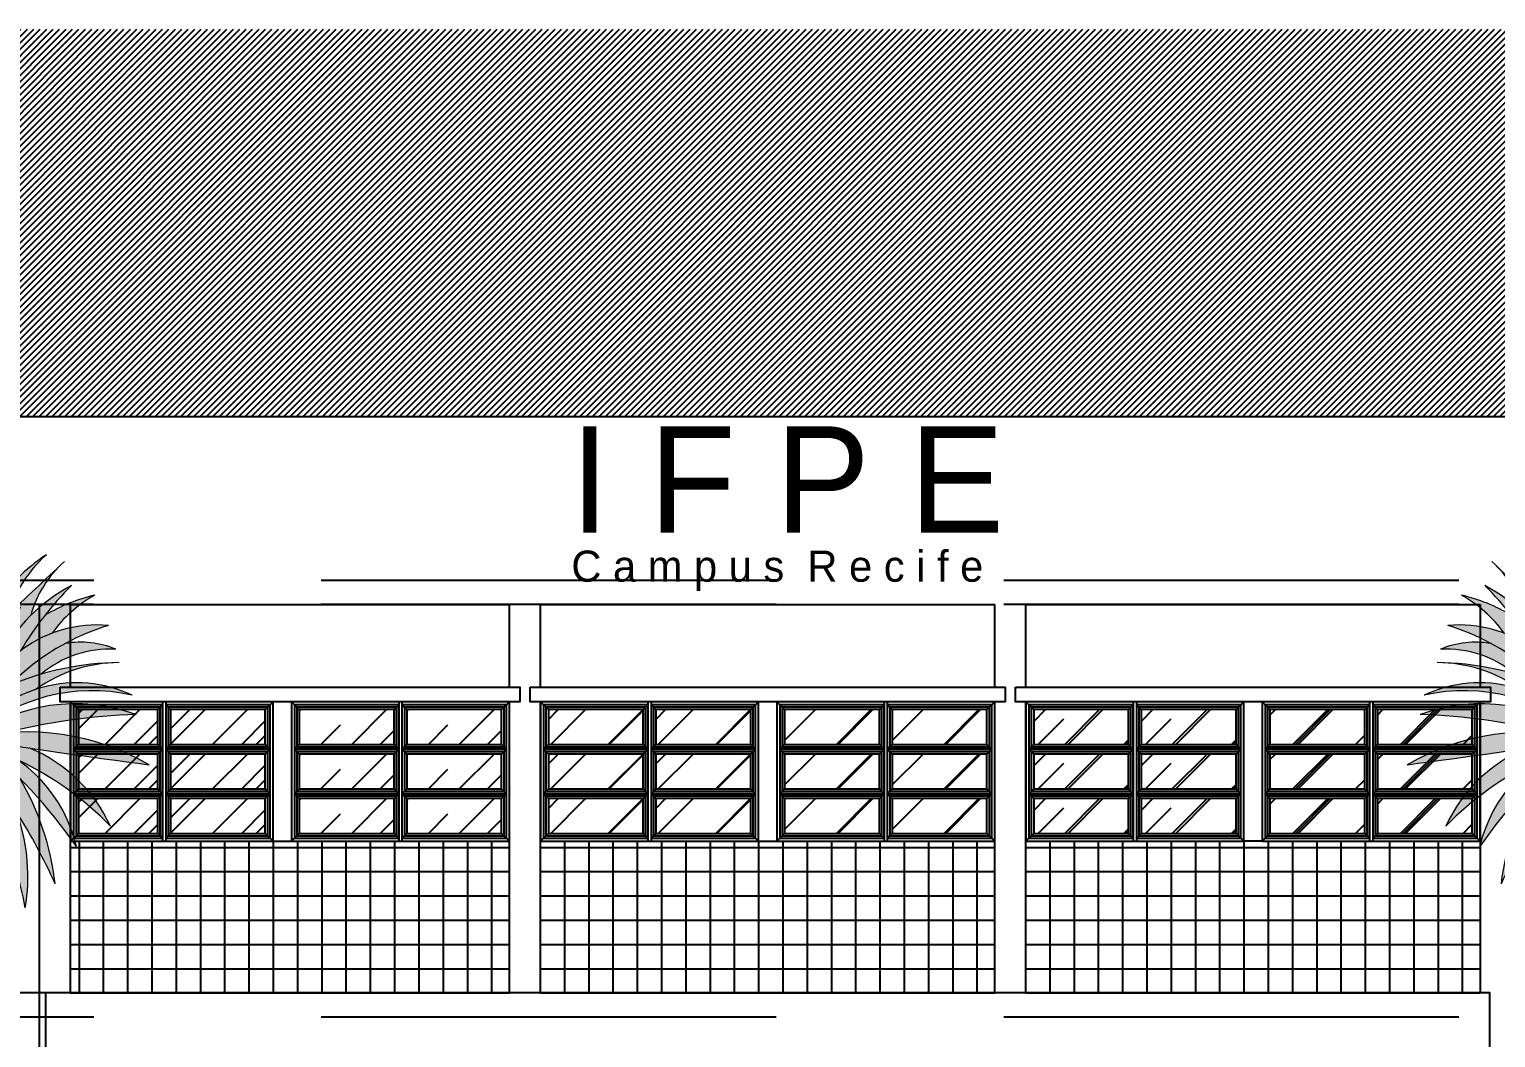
# Model space of a CAD drawing. Header units: metres. Extents: x 2362 to 4220, y 91 to 382.
# Drawn here: x 3677.12 to 3689.21, y 245.09 to 253.4 of the extents above; entities that cross this region are included whole.
import ezdxf

# ---------------------------------------------------------------- set-up
doc = ezdxf.new("R2010")
doc.units = ezdxf.units.M
doc.header["$LTSCALE"] = 5
doc.header["$MEASUREMENT"] = 0
doc.linetypes.add('DASHED', pattern=[0.75, 0.5, -0.25])
doc.layers.add('AREA', color=31, linetype='Continuous', plot=False)
for name, color, linetype in [('HACHURA', 251, 'Continuous'), ('HACHURA PISOS', 250, 'Continuous'), ('PENA 01', 1, 'Continuous'), ('PENA 02', 2, 'Continuous'), ('PENA 03', 3, 'Continuous'), ('VEGETACAO', 84, 'Continuous')]:
    doc.layers.add(name, color=color, linetype=linetype)
for name, color, linetype, lineweight in [('PENA 04', 4, 'Continuous', 25), ('PENA 05', 5, 'Continuous', 25), ('VEGET', 74, 'Continuous', 0)]:
    doc.layers.add(name, color=color, linetype=linetype, lineweight=lineweight)
doc.styles.add('Luana', font='arial.ttf')

# ---------------------------------------------------------------- blocks, each defined once
blk = doc.blocks.new('jan padrao fachada')
at = {"layer": 'HACHURA', "ltscale": 1.5}
h = blk.add_hatch(dxfattribs=at)
h.set_pattern_fill('AR-RROOF', color=256, scale=0.5, angle=45, style=0)
h.set_pattern_definition([(45, (0.06500000000005457, 0.798333333333332), (0.4242640687119287, 1.131370849898476), [7.5, -1, 2.5, -0.5]), (45, (0.3584493141925122, 1.445336038119024), (-0.8237794000823279, 0.1166726188957805), [1.5, -0.165, 3, -0.375]), (45, (-0.05874368670765762, 1.275630410634252), (1.60159685938753, 2.075358402782517), [4, -0.7, 2, -0.5])])
h.paths.add_polyline_path([(0.06500000000005457, 1.085000000000001), (0.0650000000000546, 0.798333333333332), (0.8462500000000546, 0.798333333333332), (0.8462500000000546, 1.085000000000001)])
h = blk.add_hatch(dxfattribs=at)
h.set_pattern_fill('AR-RROOF', color=256, scale=0.5, angle=45, style=0)
h.set_pattern_definition([(45, (0.951249999999618, 0.798333333333332), (0.4242640687119287, 1.131370849898476), [7.5, -1, 2.5, -0.5]), (45, (1.244699314192076, 1.445336038119024), (-0.8237794000823279, 0.1166726188957805), [1.5, -0.165, 3, -0.375]), (45, (0.8275063132919058, 1.275630410634252), (1.60159685938753, 2.075358402782517), [4, -0.7, 2, -0.5])])
h.paths.add_polyline_path([(0.951249999999618, 1.085000000000001), (0.951249999999618, 0.798333333333332), (1.732499999999618, 0.798333333333332), (1.732499999999618, 1.085000000000001)])
h = blk.add_hatch(dxfattribs=at)
h.set_pattern_fill('AR-RROOF', color=256, scale=0.5, angle=45, style=0)
h.set_pattern_definition([(45, (0.06500000000005457, 0.4316666666666649), (0.4242640687119287, 1.131370849898476), [7.5, -1, 2.5, -0.5]), (45, (0.3584493141925122, 1.078669371452357), (-0.8237794000823279, 0.1166726188957805), [1.5, -0.165, 3, -0.375]), (45, (-0.05874368670765762, 0.9089637439675844), (1.60159685938753, 2.075358402782517), [4, -0.7, 2, -0.5])])
h.paths.add_polyline_path([(0.06500000000005457, 0.7183333333333337), (0.0650000000000546, 0.4316666666666649), (0.8462500000000546, 0.4316666666666649), (0.8462500000000546, 0.7183333333333337)])
h = blk.add_hatch(dxfattribs=at)
h.set_pattern_fill('AR-RROOF', color=256, scale=0.5, angle=45, style=0)
h.set_pattern_definition([(45, (0.951249999999618, 0.4316666666666649), (0.4242640687119287, 1.131370849898476), [7.5, -1, 2.5, -0.5]), (45, (1.244699314192076, 1.078669371452357), (-0.8237794000823279, 0.1166726188957805), [1.5, -0.165, 3, -0.375]), (45, (0.8275063132919058, 0.9089637439675844), (1.60159685938753, 2.075358402782517), [4, -0.7, 2, -0.5])])
h.paths.add_polyline_path([(0.951249999999618, 0.7183333333333337), (0.951249999999618, 0.4316666666666649), (1.732499999999618, 0.4316666666666649), (1.732499999999618, 0.7183333333333337)])
h = blk.add_hatch(dxfattribs=at)
h.set_pattern_fill('AR-RROOF', color=256, scale=0.5, angle=45, style=0)
h.set_pattern_definition([(45, (0.06500000000005457, 0.06499999999999773), (0.4242640687119287, 1.131370849898476), [7.5, -1, 2.5, -0.5]), (45, (0.3584493141925122, 0.7120027047856894), (-0.8237794000823279, 0.1166726188957805), [1.5, -0.165, 3, -0.375]), (45, (-0.05874368670765762, 0.5422970773009173), (1.60159685938753, 2.075358402782517), [4, -0.7, 2, -0.5])])
h.paths.add_polyline_path([(0.06500000000005457, 0.3516666666666666), (0.0650000000000546, 0.0649999999999977), (0.8462500000000546, 0.0649999999999977), (0.8462500000000546, 0.3516666666666666)])
h = blk.add_hatch(dxfattribs=at)
h.set_pattern_fill('AR-RROOF', color=256, scale=0.5, angle=45, style=0)
h.set_pattern_definition([(45, (0.951249999999618, 0.06499999999999773), (0.4242640687119287, 1.131370849898476), [7.5, -1, 2.5, -0.5]), (45, (1.244699314192076, 0.7120027047856894), (-0.8237794000823279, 0.1166726188957805), [1.5, -0.165, 3, -0.375]), (45, (0.8275063132919058, 0.5422970773009173), (1.60159685938753, 2.075358402782517), [4, -0.7, 2, -0.5])])
h.paths.add_polyline_path([(0.951249999999618, 0.3516666666666666), (0.951249999999618, 0.0649999999999977), (1.732499999999618, 0.0649999999999977), (1.732499999999618, 0.3516666666666666)])
at = {"layer": 'PENA 01', "ltscale": 1.5}
for p, q in [((0.02500000000009095, 1.125), (0.02500000000009095, 0.02500000000000036)), ((0.8862499999998363, 1.15), (0.8862499999998363, 0)), ((0.9112499999998362, 1.15), (0.9112499999998362, 0)), ((0.9112499999996544, 1.125), (0.9112499999996544, 0.02500000000000036))]:
    blk.add_line(p, q, dxfattribs=at)
for points in [[(0, 1.150000000000086), (0.06500000000005457, 1.085000000000001)], [(0.8862500000000182, 1.125), (0.02500000000009095, 1.125), (0.02500000000009095, 0.02500000000000036), (0.8862500000000182, 0.02500000000000036)], [(0.02500000000009095, 0.02500000000000036), (0.8862500000000182, 0.02500000000000036), (0.8862500000000182, 1.125), (0.02500000000009095, 1.125)], [(0.8462500000000546, 1.085000000000001), (0.8862500000000182, 1.125)], [(0.9112499999996544, 0.02500000000000036), (1.772499999999582, 0.02500000000000036), (1.772499999999582, 1.125), (0.9112499999996544, 1.125)], [(0.9112499999996544, 1.125), (0.951249999999618, 1.085000000000001)], [(1.732499999999618, 1.085000000000001), (1.797499999999673, 1.150000000000086)], [(0.06500000000005457, 0.798333333333332), (0.02500000000009095, 0.7583333333333329)], [(0.02500000000009095, 0.7583333333333329), (0.06500000000005457, 0.7183333333333337)], [(0.8462500000000546, 0.798333333333332), (0.8862500000000182, 0.7583333333333329)], [(0.8462500000000546, 0.7183333333333337), (0.8862500000000182, 0.7583333333333329)], [(0.951249999999618, 0.798333333333332), (0.9112499999996544, 0.7583333333333329)], [(0.9112499999996544, 0.7583333333333329), (0.951249999999618, 0.7183333333333337)], [(1.732499999999618, 0.798333333333332), (1.772499999999582, 0.7583333333333329)], [(1.732499999999618, 0.7183333333333337), (1.772499999999582, 0.7583333333333329)], [(0.06500000000005457, 0.4316666666666649), (0.02500000000009095, 0.3916666666666657)], [(0.02500000000009095, 0.3916666666666657), (0.06500000000005457, 0.3516666666666666)], [(0.8462500000000546, 0.4316666666666649), (0.8862500000000182, 0.3916666666666657)], [(0.8462500000000546, 0.3516666666666666), (0.8862500000000182, 0.3916666666666657)], [(0.951249999999618, 0.4316666666666649), (0.9112499999996544, 0.3916666666666657)], [(0.9112499999996544, 0.3916666666666657), (0.951249999999618, 0.3516666666666666)], [(1.732499999999618, 0.4316666666666649), (1.772499999999582, 0.3916666666666657)], [(1.732499999999618, 0.3516666666666666), (1.772499999999582, 0.3916666666666657)], [(0.06500000000005457, 0.06499999999999773), (0, -1.13686837721616e-13)], [(0.8462500000000546, 0.06499999999999773), (0.8862500000000182, 0.02499999999999858)], [(0.951249999999618, 0.06499999999999773), (0.9112499999996544, 0.02499999999999858)], [(1.732499999999618, 0.06499999999999773), (1.797499999999673, -8.526512829121202e-14)]]:
    blk.add_lwpolyline(points, dxfattribs=at)
for points in [[(0.02500000000009095, 0.7583333333333329), (0.8862500000000182, 0.7583333333333329), (0.8862500000000182, 1.125), (0.02500000000009095, 1.125)], [(0.04500000000007276, 0.7783333333333324), (0.8662500000000364, 0.7783333333333324), (0.8662500000000364, 1.105), (0.04500000000007276, 1.105)], [(0.9112499999996544, 0.7583333333333329), (1.772499999999582, 0.7583333333333329), (1.772499999999582, 1.125), (0.9112499999996544, 1.125)], [(0.9312499999996362, 0.7783333333333324), (1.7524999999996, 0.7783333333333324), (1.7524999999996, 1.105), (0.9312499999996362, 1.105)], [(0.06500000000005457, 0.798333333333332), (0.8462500000000546, 0.798333333333332), (0.8462500000000546, 1.085000000000001), (0.06500000000005457, 1.085000000000001)], [(0.951249999999618, 0.798333333333332), (1.732499999999618, 0.798333333333332), (1.732499999999618, 1.085000000000001), (0.951249999999618, 1.085000000000001)], [(0.02500000000009095, 0.3916666666666657), (0.8862500000000182, 0.3916666666666657), (0.8862500000000182, 0.7583333333333329), (0.02500000000009095, 0.7583333333333329)], [(0.04500000000007276, 0.4116666666666653), (0.8662500000000364, 0.4116666666666653), (0.8662500000000364, 0.7383333333333333), (0.04500000000007276, 0.7383333333333333)], [(0.9112499999996544, 0.3916666666666657), (1.772499999999582, 0.3916666666666657), (1.772499999999582, 0.7583333333333329), (0.9112499999996544, 0.7583333333333329)], [(0.9312499999996362, 0.4116666666666653), (1.7524999999996, 0.4116666666666653), (1.7524999999996, 0.7383333333333333), (0.9312499999996362, 0.7383333333333333)], [(0.06500000000005457, 0.4316666666666649), (0.8462500000000546, 0.4316666666666649), (0.8462500000000546, 0.7183333333333337), (0.06500000000005457, 0.7183333333333337)], [(0.951249999999618, 0.4316666666666649), (1.732499999999618, 0.4316666666666649), (1.732499999999618, 0.7183333333333337), (0.951249999999618, 0.7183333333333337)], [(0.02500000000009095, 0.02499999999999858), (0.8862500000000182, 0.02499999999999858), (0.8862500000000182, 0.3916666666666657), (0.02500000000009095, 0.3916666666666657)], [(0.04500000000007276, 0.04499999999999815), (0.8662500000000364, 0.04499999999999815), (0.8662500000000364, 0.3716666666666661), (0.04500000000007276, 0.3716666666666661)], [(0.9112499999996544, 0.02499999999999858), (1.772499999999582, 0.02499999999999858), (1.772499999999582, 0.3916666666666657), (0.9112499999996544, 0.3916666666666657)], [(0.9312499999996362, 0.04499999999999815), (1.7524999999996, 0.04499999999999815), (1.7524999999996, 0.3716666666666661), (0.9312499999996362, 0.3716666666666661)], [(0.06500000000005457, 0.06499999999999773), (0.8462500000000546, 0.06499999999999773), (0.8462500000000546, 0.3516666666666666), (0.06500000000005457, 0.3516666666666666)], [(0.951249999999618, 0.06499999999999773), (1.732499999999618, 0.06499999999999773), (1.732499999999618, 0.3516666666666666), (0.951249999999618, 0.3516666666666666)]]:
    blk.add_lwpolyline(points, close=True, dxfattribs=at)
at = {"layer": 'PENA 02', "ltscale": 1.5}
blk.add_lwpolyline([(1.797499999999673, 1.15), (0, 1.15), (0, 0), (1.797499999999673, 0)], close=True, dxfattribs=at)
blk = doc.blocks.new('A$C68057A29')
at = {"true_color": 0xffffff}
h = blk.add_hatch(color=7, dxfattribs=at)
h.paths.add_polyline_path([(-0.1190139307018399, 9.813361973273402, -0.024317598753519), (0.02216498163488723, 9.160232373031086, -0.01411684907188716), (0.05836001522402512, 9.447636498115926, 0.05718808368073357)])
h.paths.add_polyline_path([(0.3210934033377271, 9.813361973273409, -0.251584152094381), (0.1174947685271945, 9.763864833847023, 0.003873900860496204), (0.1010397363179436, 9.686080127508376), (0.1010397363179436, 8.469131757379358, -0.04966318467448976)])
h.paths.add_polyline_path([(0.1010397363179436, 9.686080127508369, 0.09993427735549397), (0.09795832699001039, 7.65532753121505, -0.02962460026325116), (0.1010397363179436, 8.469131757379337)])
h.paths.add_polyline_path([(0.1799144910005452, 9.160232373031086, 0.02531501324787039), (0.1010397363179436, 8.46913175737928, -0.02962460026324948), (0.1041211456454221, 7.655327531215036, 0.0738176902705266)])
h = blk.add_hatch(color=7, dxfattribs=at)
h.paths.add_polyline_path([(-0.2223724004447831, 9.60820569241696, -0.1933095356850538), (-0.3980092666738528, 9.579893272979838, -0.1471931327707174), (-0.1024005220483559, 8.570447298793447, 0.08645134374641869), (-0.4163655081088109, 9.001754364138819, -0.06300472739441487), (-0.144030515659324, 8.271927726049867, -0.09415340374670095), (0.06666091383522144, 7.826619198327187, -0.04981378983029656), (0.001225789955242362, 8.844357750658332, 0.08303969824623231)])
h.paths.add_polyline_path([(-0.6843987503025346, 9.538019778885285, -0.1464729714199936), (-0.2460263623761421, 8.806891232132372, -0.04458725579515314), (-0.1024005220483559, 8.570447298793447, 0.05846179546384102), (-0.1488344395247623, 8.993269563333321, 0.105010600192783)])
h.paths.add_polyline_path([(-0.4163655081088109, 9.001754364138826, -0.04170333709301344), (-0.2460263623761421, 8.806891232132372, 0.01719772368273883), (-0.2746284168924831, 8.905016234052667, 0.003210254351144208), (-0.8206479230466357, 9.419954790784473, -0.13164279730712), (-0.5236814835657242, 8.912722219736395, -0.07654538225946386), (-0.199145536118067, 8.47486248445599, 0.0460098856588454)])
h.paths.add_polyline_path([(-0.9417171850805062, 9.220527404804614, -0.0616954945386772), (-0.4207362368774739, 8.551972453737974, -0.07500083298070696), (-0.144030515659324, 8.271927726049867, 0.01694571880293388), (-0.199145536118067, 8.474862484455983, 0.1502534419192246)])
h = blk.add_hatch(color=7, dxfattribs=at)
h.paths.add_polyline_path([(0.4244518707819225, 9.608205692793199, 0.1933095356850538), (0.6000887370441887, 9.579893273560415, 0.1471931327707174), (0.3044799935928495, 8.570447299030121, -0.08645134374641869), (0.6184449791512634, 9.001754364740755, 0.06300472739441487), (0.3461099875507898, 8.271927726334972, 0.09415340374670095), (0.1354185585746563, 7.826619198367183, 0.04981378983029656), (0.2008536812709281, 8.84435775077445, -0.08303969824623231)])
h.paths.add_polyline_path([(0.8864782207215285, 9.538019779799036, 0.1464729714199936), (0.4481058336455135, 8.806891232536138, 0.04458725579515314), (0.3044799935928495, 8.570447299030121, -0.05846179546384102), (0.3509139105772192, 8.993269563624011, -0.105010600192783)])
h.paths.add_polyline_path([(0.6184449791512634, 9.001754364740755, 0.04170333709301344), (0.4481058336455135, 8.806891232536138, -0.01719772368273883), (0.4767078880481677, 8.905016234489707, -0.003210254351144208), (1.022727393602963, 9.419954791856732, 0.13164279730712), (0.7257609547118591, 8.912722220463174, 0.07654538225946386), (0.4012250077735189, 8.474862484805215, -0.0460098856588454)])
h.paths.add_polyline_path([(1.14379665586921, 9.220527406017716, 0.0616954945386772), (0.6228157084433406, 8.551972454344991, 0.07500083298070696), (0.3461099875507898, 8.271927726334972, -0.01694571880293388), (0.4012250077735189, 8.474862484805215, -0.1502534419192246)])
for points in [[(-0.7444873234115686, 8.72940071701635, -0.07028416718088591), (-0.4207362368774339, 8.551972453738047, 0.03187242589888706), (-0.6695526929583128, 8.91375568858458, 0.07743587628909392), (-1.183698399559128, 9.121261660836042, -0.112611942043023)], [(0.8716321641031755, 8.91375568948095, -0.07743587628907325), (1.385777870462789, 9.121261662330575, 0.1126119420430097), (0.9465667947711154, 8.729400717999923, 0.07028416718086476), (0.6228157084433406, 8.551972454344991, -0.03187242589888319)], [(-1.322963719838754, 8.809668432538132, -0.1952766297416324), (0.09820782777569548, 7.650858509703667, -0.0001627933618836054), (0.09795832699001039, 7.65532753121505, -0.008484762694116665), (0.06666091383522144, 7.826619198327137, 0.3655580482163912)], [(1.525043191104942, 8.809668434194762, 0.1952766297416324), (0.1038716448383639, 7.650858509706957, 0.0001627933618836054), (0.1041211456190467, 7.655327531218632, 0.008484762694116665), (0.1354185585746563, 7.826619198367133, -0.3655580482163912)], [(0.09820782777594006, 7.650858509703502, 0.3649329403428564), (-1.567773722532399, 8.090331120160288, -0.246731040452535)], [(1.769853194635743, 8.090331122101674, 0.2467310404525094), (0.1038716448383639, 7.650858509707056, -0.3649329403428128)], [(0.1010397363179436, 7.347988853154014, 0.004556877354051571), (0.08718892483102536, 7.610338176931357, 0.06904410345654503), (0.04023055659808961, 5.25545572028755, 0.01452697355741361), (0.1010397363179436, 6.090599680955549)], [(0.1010397366489997, 7.347988853154014, -0.004556877354051571), (0.1148905478303277, 7.610338176947472, -0.06904410345654503), (0.1618489188031162, 5.255455720358292, -0.01452697355741361), (0.1010397381119219, 6.090599680955549)], [(0.1010397402092167, 4.287788732693159), (0.2020794765267055, 4.287788732810704), (0.2020794726354325, 0), (0, 0), (0, 3.009978307239123)], [(0.1010397363179436, 4.287788732693159), (0, 4.287788732693159), (0, 3), (0.1010397363179436, 3)]]:
    blk.add_hatch(color=7, dxfattribs=at).paths.add_polyline_path(points)
h = blk.add_hatch(color=7, dxfattribs=at)
h.paths.add_polyline_path([(-1.399316433672552, 8.425587329826426, -0.1493799543364882), (-0.5777887966096675, 8.151839430882061, -0.1613627637330765), (0.0982078277756484, 7.650858509703916, 0.06874595218685883), (-0.2992317703962043, 8.186540582968549, 0.09757405645144762)])
h.paths.add_polyline_path([(-0.8778574798716706, 8.622759072290147, 0.1419186912573585), (-1.398913595234315, 8.564434503737164, -0.1918073011197853), (-0.6317763147789771, 8.307073832228792, -0.03039685314991914), (-0.2992317703962042, 8.186540582968549, 0.07474809038358832)])
h = blk.add_hatch(color=7, dxfattribs=at)
h.paths.add_polyline_path([(1.601395905385743, 8.425587331571883, 0.1493799543364371), (0.7798682686416214, 8.151839431671924, 0.1613627637331096), (0.1038716448388186, 7.650858509707433, -0.06874595218680996), (0.5013112423871462, 8.186540583434052, -0.09757405645147581)])
h.paths.add_polyline_path([(1.079936951355648, 8.622759073428995, -0.1419186912572832), (1.600993066785577, 8.564434505482168, 0.1918073011197161), (0.8338557866300107, 8.30707383308129, 0.03039685314994323), (0.5013112423871462, 8.186540583434052, -0.07474809038361886)])
h = blk.add_hatch(color=7, dxfattribs=at)
h.paths.add_polyline_path([(-1.607996867458291, 7.891035701544898, -0.05431558685191728), (-0.2533993175561059, 7.700588263914403, -0.03631420079640623), (0.1010397363180343, 7.640064321225958, 0.255190206890982)])
h.paths.add_polyline_path([(0.101039736313407, 7.6400643212271, 0.1950089209487025), (-1.742444600820903, 7.373771104735155, 0.006636314242934266)])
h.paths.add_polyline_path([(-1.344845446673831, 6.740401225979831, -0.08848480009613047), (-0.3992492262536562, 7.418417197342702, -0.07691167964384085), (0.01436638020989811, 7.626423105465634, -0.001907112722862606), (-0.5147808913177607, 7.545548097113384, 0.1890091959698029)])
h = blk.add_hatch(color=7, dxfattribs=at)
h.paths.add_polyline_path([(1.810076339793341, 7.891035703533127, 0.05431558685192314), (0.4554787901124655, 7.700588264326747, 0.03631420079638268), (0.1010397363093034, 7.640064321226014, -0.2551902068909678)])
h.paths.add_polyline_path([(0.1010397363133961, 7.640064321227072, -0.1950089209487153), (1.944524073757748, 7.373771106879779, -0.006636314242934686)])
h.paths.add_polyline_path([(0.1877130924281118, 7.626423105567206, 0.001907112722881277), (0.7168603640548099, 7.545548097829737, -0.1890091959698975), (1.546924920347919, 6.740401227661231, 0.08848480009619768), (0.6013286991383211, 7.418417197924683, 0.07691167964460867)])
h = blk.add_hatch(color=7, dxfattribs=at)
h.paths.add_polyline_path([(0.01436638021257813, 7.626423105466039, 0.2626964046922171), (-0.9939744150712926, 6.532192702732257, -0.0673760583018972)])
h.paths.add_polyline_path([(0.1010397363138806, 7.640064321227563, 0.2444536966551034), (-0.4669575824157395, 5.900127944724375, -0.06142138943263771)])
h.paths.add_polyline_path([(0.1010397363133357, 7.640064321227108, -0.0003125956556428521), (0.01436638021261905, 7.626423105466072, 0.02603167739112537), (-0.4103658722320649, 7.235690990890782, 0.1043138463788066), (-0.7746827996961096, 6.148647297490246, -0.03428397021277004), (-0.3807076485902616, 6.883469776612455, -0.1145233367721472)])
h = blk.add_hatch(color=7, dxfattribs=at)
h.paths.add_polyline_path([(-0.1017462276505441, 7.16534256851876, 0.03130978819176004), (-0.3841145516688282, 6.273364216451987, 0.04667259842344228), (-0.3473850751204539, 5.007832550436341, -0.06506129574333255), (-0.253641968521972, 5.798741241729837, -0.09072118018675404)])
h.paths.add_polyline_path([(0, 4.673788525162216), (0, 4.840779775030076, -0.115803743546224), (0.08718892483052532, 7.610338176930125, 0.01616669027256363), (-0.1017462276505543, 7.165342568518734, 0.167775653649647)])
h.paths.add_polyline_path([(0.08718892483089835, 7.610338176931513, 0.1158037435462845), (0, 4.840779775030065), (0, 5.689044260770729, -0.05628854319363103)], flags=17)
h = blk.add_hatch(color=7, dxfattribs=at)
h.paths.add_polyline_path([(0.1877130924299308, 7.626423105566879, -0.2626964046922284), (1.19605388898708, 6.532192704006114, 0.06737605830189977)])
h.paths.add_polyline_path([(0.1010397363133961, 7.640064321227108, -0.2444536966549244), (0.6690370570668165, 5.90012794538584, 0.06142138943259751)])
h.paths.add_polyline_path([(0.1010397363133961, 7.640064321227079, 0.0003125956556428163), (0.1877130924299308, 7.626423105566865, -0.02603167739116681), (0.6124453453298884, 7.235690991485029, -0.1043138463787238), (0.9767622740582738, 6.148647298509125, 0.03428397021280562), (0.5827871220972156, 6.883469777173723, 0.1145233367720341)])
h = blk.add_hatch(color=7, dxfattribs=at)
h.paths.add_polyline_path([(0.3038257008288383, 7.165342568757538, -0.03130978819187186), (0.5861940258860159, 6.273364217016137, -0.046672598423442), (0.5494645508097165, 5.007832550957772, 0.06506129574342298), (0.4557214432911678, 5.798741242143286, 0.09072118018689665)])
h.paths.add_polyline_path([(0.1148905478303277, 7.610338176947664, -0.0161666902725125), (0.3038257008288383, 7.165342568757538, -0.1677756536498243), (0.2020794760778699, 4.673788525280116), (0.2020794758836928, 4.840779775148462, 0.1158037435462498)])
h.paths.add_polyline_path([(0.1148905478303277, 7.610338176947451, -0.1158037435462407), (0.2020794758836928, 4.840779775148462), (0.202079474896891, 5.689044260890505, 0.05628854319356051)], flags=17)
h = blk.add_hatch(color=7, dxfattribs=at)
h.paths.add_polyline_path([(0.1010397363179436, 6.090599680955506, -0.01452697355741258), (0.04023055659808961, 5.255455720287557, -0.01270617907029836), (0, 5.689044260772953), (0, 4.4390835503403), (0.1010397363179436, 4.4390835503403)])
h.paths.add_polyline_path([(0.1010397363179436, 4.4390835503403), (0, 4.4390835503403), (0, 4.287788732693159), (0.1010397363179436, 4.287788732693159)])
h = blk.add_hatch(color=7, dxfattribs=at)
h.paths.add_polyline_path([(0.1010397381119219, 6.090599680955506, 0.01452697355741258), (0.1618489188031162, 5.255455720358306, 0.01270617907029836), (0.202079474896891, 5.689044260890498), (0.2020794763507183, 4.439083550457845), (0.1010397400332295, 4.4390835503403)])
h.paths.add_polyline_path([(0.1010397400332295, 4.4390835503403), (0.2020794763507183, 4.439083550457845), (0.2020794765267055, 4.287788732810704), (0.1010397402092167, 4.287788732693159)])
at = {"layer": 'VEGET'}
for p, q in [((0, 5.689044260772064), (0, 0)), ((0.2020794726354325, 5.689044260772064), (0.2020794726354325, 0)), ((0, 4.4390835503403), (0.2020794726354325, 4.4390835503403)), ((0, 4.287788732693159), (0.2020794726354325, 4.287788732693159)), ((0, 3.464354627972924), (0.2020794726354325, 3.464354627972924)), ((0, 3.313059810325782), (0.2020794726354325, 3.313059810325782)), ((0, 2.240275489490685), (0.2020794726354325, 2.240275489490685)), ((0, 2.088980671843544), (0.2020794726354325, 2.088980671843544))]:
    blk.add_line(p, q, dxfattribs=at)
blk.add_lwpolyline([(-0.06535387513079627, 0.01291680182948696), (0.07343534297859833, 5.966471620977748e-17), (0.1157044695554532, -0.01961424046908888), (0.2876924307847446, 0.04312174660405433)], dxfattribs=at)
for centre, radius, start, end in [((-6.759031281739226, 8.03624866056041), 6.873715308935529, 9.411216534035841, 14.98330147039245), ((-1.623881746481402, 8.857637840663855), 1.782704619565661, 19.3268746656753, 32.41915775548335), ((5.128983929245805, 8.663072224357308), 5.130961700997924, 167.6115032230025, 191.5006685397547), ((6.961110754374658, 8.03624866056041), 6.873715308935529, 165.0166985296075, 183.2141008699789), ((0.1732217895328176, 9.978124489619105), 0.2213881229012856, 255.4208969122008, 311.9074476029338), ((-1.699208854026438, 8.004680251728871), 1.838741322796814, 32.52343889549673, 56.50221358261645), ((-1.686329779726293, 8.440294142733926), 1.486225877848498, 14.2801393740464, 47.61224762719996), ((-0.3454379626346054, 9.812706009318745), 0.2386744900696452, 257.2754836423592, 301.0389677497332), ((-1.927551320959083, 8.583971862049992), 1.82520090745518, 359.5754398967486, 33.06911362458715), ((-2.39436278912035, 8.557757048062925), 2.41267167325439, 6.822261670240142, 25.80999471783968), ((2.596442261755783, 8.557757048062925), 2.41267167325439, 154.1900052821603, 173.1777383297599), ((2.129630793594515, 8.583971862049992), 1.82520090745518, 146.9308863754128, 180.4245601032514), ((1.90128832666187, 8.004680251728871), 1.838741322796814, 123.4977864173836, 147.4765611045032), ((0.5475174352700378, 9.812706009318745), 0.2386744900696452, 238.9610322502668, 282.7245163576408), ((1.88840925236218, 8.440294142733926), 1.486225877848498, 132.3877523728, 165.7198606259536), ((-40.6482963724111, -33.35859064686134), 58.44865721953683, 46.31014303778631, 47.11321299135754), ((-1.618745771553677, 8.61214931165894), 1.135565880033738, 15.34853207368439, 48.81274279736471), ((40.85037584504653, -33.35859064686134), 58.44865721953683, 132.8867870086425, 133.6898569622137), ((1.820825244189109, 8.61214931165894), 1.135565880033738, 131.1872572026353, 164.6514679263156), ((-1.78310028120859, 7.640056586637257), 1.790478573322885, 27.79097858892679, 61.97084537945008), ((-3.380006470240914, 6.78318744244185), 3.447590568825892, 30.86717736969997, 44.98884406788323), ((1.985179753844022, 7.640056586637257), 1.790478573322885, 118.0291546205499, 152.2090214110732), ((3.582085942876347, 6.78318744244185), 3.447590568825892, 135.0111559321168, 149.1328226303), ((-1.59253684918167, 7.367554055766185), 1.80073297353317, 59.16548182518607, 76.87713228805725), ((-1.822997281465632, 7.962641896826149), 1.323292415893496, 35.41064756237286, 61.11112875376497), ((-4.926904456610373, 8.663072224357308), 5.130961700997924, 348.4993314602452, 5.560349376460223), ((1.794616321817102, 7.367554055766185), 1.80073297353317, 103.1228677119427, 120.8345181748139), ((2.025076754101065, 7.962641896826149), 1.323292415893496, 118.888871246235, 144.5893524376272), ((-3.164622528448035, 7.560517315672016), 3.103237161371776, 13.25279288777966, 27.67335165824541), ((-1.497315038527631, 7.88496254342401), 1.55424446536841, 15.10832201887116, 45.93433648197083), ((1.699394511163064, 7.88496254342401), 1.55424446536841, 134.0656635180292, 164.8916779811288), ((3.366702001083468, 7.560517315672016), 3.103237161371776, 152.3266483417546, 166.7472071122203), ((-1.210604537410291, 7.494796219638438), 1.319664170208352, 14.56303728339561, 94.88420509743352), ((-2.039354985492992, 6.480210138283169), 2.437127897788499, 28.70756626290025, 72.90547553593744), ((2.241434458128424, 6.480210138283169), 2.437127897788499, 107.0945244640625, 151.2924337370996), ((1.412684010045723, 7.494796219638438), 1.319664170208352, 85.11579490256649, 165.436962716604), ((-1.037711944326475, 7.694205798802017), 0.9422126254257333, 80.23203070733666, 112.5416367688536), ((1.239791416961907, 7.694205798802017), 0.9422126254257333, 67.45836323114636, 99.76796929266332), ((-1.338445744790988, 7.47265961380954), 1.093448110892196, 49.73857598868226, 93.17008265453599), ((-6.759031281739226, 8.03624866056041), 6.873715308935529, 356.7858991300211, 3.610681743375136), ((1.540525217426421, 7.47265961380954), 1.093448110892196, 86.82991734546403, 130.2614240113177), ((-1.436469787197439, 6.944497269917129), 1.481555985185936, 54.57895583376775, 89.87880290433583), ((-1.455918080834635, 5.514309850059945), 2.911827658131046, 66.59442330691351, 89.55564737513997), ((1.657997553470068, 5.514309850059945), 2.911827658131046, 90.44435262486004, 113.4055766930865), ((1.638549259832871, 6.944497269917129), 1.481555985185936, 90.12119709566419, 125.4210441662323), ((-0.9957523896946441, 6.881294763578289), 1.337526566748698, 35.12508074023042, 115.319846904724), ((1.197831862330077, 6.881294763578289), 1.337526566748698, 64.68015309527601, 144.8749192597694), ((-1.152970282454135, 6.285302880390333), 1.852076899123734, 47.50280731887723, 102.9421203260887), ((1.355049755089567, 6.285302880390333), 1.852076899123734, 77.05787967391127, 132.4971926811228), ((-0.9833341843304879, 6.200305139456631), 1.802435380609172, 53.01427871919362, 110.2774149314656), ((-1.804690227398623, 1.579358670006584), 6.314741105405107, 75.77905030811607, 88.21504598042506), ((1.18541365696592, 6.200305139456631), 1.802435380609172, 69.72258506853446, 126.9857212808064), ((2.006769700034056, 1.579358670006584), 6.314741105405107, 91.78495401957495, 104.2209496918839), ((-0.4922988787288887, 5.233458346807822), 2.478669608522054, 76.15017619728597, 120.2889818424435), ((0.6943783513643211, 5.233458346807822), 2.478669608522054, 59.71101815755644, 103.849823802714), ((-10.85192906700286, 76.95070387853515), 70.17073664605135, 277.4591245880601, 278.980033451642), ((3.551925103084159, 3.354826893958446), 5.546247011442136, 129.6301439595481, 145.0482968529298), ((0.4796784344116531, 6.185923198226597), 1.513788390277784, 107.901558156001, 166.7768826564951), ((1.49012064151475, 6.223924031784264), 1.983683210741628, 134.4473375459042, 189.3944116551672), ((6.872288161966935, 4.466930637166961), 7.477872867255032, 154.8913328051769, 168.9504163958899), ((5.942404673201509, 6.039857558849867), 6.062174595946352, 164.9855730712732, 191.4081421975341), ((8.549794746131738, 6.263677162961379), 8.569083566710148, 170.958289505326, 186.756959701142), ((-14.29862962960442, 6.719294267054757), 14.41338734407949, 354.1709310537609, 3.544318152715729), ((-1.288041168879317, 6.223924031784264), 1.983683210741628, 350.6055883448328, 45.55266245409577), ((-6.670208689331503, 4.466930637166961), 7.477872867255032, 11.04958360411009, 25.10866719479618), ((11.05400853963829, 76.95070387853515), 70.17073664605135, 261.019966548358, 262.5408754119399), ((-8.347715273496306, 6.263677162961379), 8.569083566710148, 353.243040298858, 9.041710494674062), ((-5.740325200566076, 6.039857558849867), 6.062174595946352, 348.5918578024659, 15.01442692872678), ((-3.349845630448726, 3.354826893958446), 5.546247011442136, 34.95170314707005, 50.36985604045182), ((-0.2775989617762207, 6.185923198226597), 1.513788390277784, 13.22311734350452, 72.09844184399905), ((0.09709906263651646, 6.084281551630525), 1.584202321358764, 112.7206504060171, 155.5333152527473), ((1.028582500543052, 4.428692316779191), 3.31317948525397, 115.5281909658984, 135.7547348063916), ((-0.82650302790762, 4.428692316779191), 3.31317948525397, 44.24526519360845, 64.47180903410157), ((0.104980409998916, 6.084281551630525), 1.584202321358764, 24.46668474725275, 67.27934959398293), ((1.984351114423589, 5.828543006398419), 2.777541160169918, 149.5612865611573, 173.3821072989295), ((3.557248890522715, 6.066908448682895), 3.820314488420469, 163.2901889834019, 201.3867251315521), ((-3.355169417887282, 6.066908448682895), 3.820314488420469, 338.6132748684479, 16.70981101659805), ((-1.782271641788157, 5.828543006398419), 2.777541160169918, 6.617892701070516, 30.43871343884274), ((4.774359767756778, 3.646553678300393), 6.087063815551363, 147.8748955222758, 155.7291264157104), ((-4.572280295121345, 3.646553678300393), 6.087063815551363, 24.2708735842896, 32.12510447772441), ((6.398256055413185, 5.836909863909618), 6.796399300634359, 176.3180190850615, 187.0068339621241), ((-6.196176582777753, 5.836909863909618), 6.796399300634359, 352.9931660378755, 3.68198091493812), ((14.50070910223985, 6.719294267054757), 14.41338734407949, 182.4999660207967, 185.829068946239), ((2.72571269988839, 5.044600930919543), 3.073317726589242, 165.7955235952696, 180.685488279101), ((-2.523633227252958, 5.044600930919543), 3.073317726589242, 359.3145117208986, 14.20447640473041)]:
    blk.add_arc(centre, radius, start, end, dxfattribs=at)

msp = doc.modelspace()

# ---------------------------------------------------------------- hatches: boundary and pattern name
at = {"layer": 'HACHURA', "true_color": 0x86cacb}
h = msp.add_hatch(dxfattribs=at)
h.set_pattern_fill('LINE', color=133, scale=0.3, angle=45, style=0)
h.set_pattern_definition([(45, (0, 0), (-0.02651650429449553, 0.02651650429449553), [])])
h.paths.add_polyline_path([(3733.223137277743, 245.2619352547592), (3731.465280564507, 245.2619352547592), (3731.465280564507, 244.6219352547594, -1), (3731.345280564507, 244.6219352547594), (3731.345280564507, 245.2619352547592), (3729.469923851272, 245.2619352547592), (3729.469923851272, 244.6219352547594, -1), (3729.349923851272, 244.6219352547594), (3729.335637277742, 244.5819352547593), (3729.335637277742, 242.0619352547592), (3733.223137277743, 242.0619352547592)])
h.paths.add_polyline_path([(3736.080564579611, 245.2619352547592), (3735.39730394441, 245.2619352547592), (3735.39730394441, 244.6219352547593, -1), (3735.27730394441, 244.6219352547593), (3735.27730394441, 245.2619352547592), (3733.573137277744, 245.2619352547592), (3733.573137277744, 242.0619352547592), (3736.080564579611, 242.0619352547592)])
h.paths.add_polyline_path([(3736.080564579611, 242.0619352547592), (3733.573137277744, 242.0619352547592), (3733.573137277744, 241.9104373815459), (3735.222973642319, 241.9104373815459), (3735.222973642319, 241.1504373815459), (3735.256456067177, 241.1504373815459), (3735.256456067177, 241.0204373815459), (3736.080564579611, 241.0210347977606)])
h.paths.add_polyline_path([(3733.223137277743, 242.0619352547592), (3729.335637277742, 242.0619352547592), (3729.335637277742, 241.9127944052959), (3731.393137277742, 241.9104373815459), (3733.223137277743, 241.9104373815459)])
h.paths.add_polyline_path([(3736.080564579611, 248.8619352547592), (3729.335637277742, 248.8619352547592), (3729.335637277742, 248.6619352547592), (3736.080564579611, 248.6619352547592)])
h.paths.add_polyline_path([(3736.080564579611, 248.6619352547592), (3729.335637277742, 248.6619352547592), (3729.335637277742, 248.1619352547592), (3736.080564579611, 248.1619352547591)])
h.paths.add_polyline_path([(3731.345280564507, 246.9619352547592), (3729.469923851272, 246.9619352547592), (3729.469923851272, 246.5119352547592), (3731.345280564507, 246.5119352547592)])
h.paths.add_polyline_path([(3733.340637277742, 246.9619352547591), (3731.465280564507, 246.9619352547592), (3731.465280564507, 246.5119352547592), (3733.340637277742, 246.5119352547592)])
h.paths.add_polyline_path([(3735.27730394441, 246.9619352547591), (3733.460637277742, 246.9619352547591), (3733.460637277741, 246.5119352547592), (3735.27730394441, 246.5119352547592)])
h.paths.add_polyline_path([(3736.080564579611, 246.9619352547591), (3735.39730394441, 246.9619352547591), (3735.39730394441, 246.5119352547592), (3736.080564579611, 246.5119352547592)])
h.paths.add_polyline_path([(3736.080564579611, 253.4025510852059), (3590.25119059903, 253.4025510852058), (3590.25119059903, 248.8619352547592), (3597.080637277742, 248.8619352547592), (3597.080637277742, 250.2119352547594), (3729.335637277742, 250.2119352547594), (3729.335637277742, 248.8619352547592), (3736.080564579611, 248.8619352547592)])
h.paths.add_polyline_path([(3597.080637277742, 248.8619352547592), (3590.25119059903, 248.8619352547592), (3590.25119059903, 248.6619352547592), (3597.080637277742, 248.6619352547592)])
h.paths.add_polyline_path([(3597.080637277742, 247.8619352547593), (3597.080637277742, 248.6619352547592), (3590.25119059903, 248.6619352547592), (3590.25119059903, 245.4619352547592), (3597.080637277742, 245.4619352547592)])
h.paths.add_polyline_path([(3597.080637277742, 245.4619352547592), (3590.25119059903, 245.4619352547592), (3590.25119059903, 245.2619352547592), (3597.080637277742, 245.2619352547592)])
h.paths.add_polyline_path([(3594.330637277742, 245.2121488947762), (3597.080637277742, 245.2121488947762), (3597.080637277742, 245.2619352547592), (3590.25119059903, 245.2619352547592), (3590.25119059903, 242.0619352547592), (3597.080637277742, 242.0619352547592), (3597.080637277742, 244.4619352547592), (3594.330637277742, 244.4619352547592)])
h.paths.add_polyline_path([(3592.969202736304, 241.6419352547592), (3593.469202736304, 241.6419352547592), (3593.469202736304, 241.7319352547592), (3593.969202736304, 241.7319352547592), (3593.969202736304, 241.8019352547592), (3594.469202736304, 241.8019352547592), (3594.469202736304, 241.8719352547592), (3594.969202736304, 241.8719352547592), (3594.969202736304, 241.9219352547592), (3597.080637277742, 241.9219352547592), (3597.080637277742, 242.0619352547592), (3590.25119059903, 242.0619352547592), (3590.25119059903, 241.2019352547592), (3590.969202736304, 241.2019352547592), (3590.969202736304, 241.2919352547592), (3591.069202736304, 241.2919352547592), (3591.469202736304, 241.2919352547592), (3591.469202736304, 241.3919352547592), (3591.969202736304, 241.3919352547592), (3591.969202736304, 241.4819352547592), (3592.469202736304, 241.4819352547592), (3592.469202736304, 241.5519352547592), (3592.969202736304, 241.5519352547592)])
h.paths.add_polyline_path([(3595.918016120928, 241.9322928326038, 0.2319834105461036), (3595.930582862804, 241.9258862716733, -0.02456887811457235), (3595.999278217178, 241.9220289594348, 0.1815500308317333), (3596.010801895714, 241.9250198639692), (3596.010801389763, 241.9250180729198), (3596.010801895714, 241.9250198639692, -0.1815606098991215), (3595.999278023118, 241.9220271223889, 0.02737854807292991), (3595.922715083958, 241.9258970936884)], flags=16)
at = {"layer": 'HACHURA', "ltscale": 1.5}
h = msp.add_hatch(dxfattribs=at)
h.set_pattern_fill('AR-RROOF', color=256, scale=0.5, angle=45, style=0)
h.set_pattern_definition([(45, (3677.400637277742, 247.5102685880919), (0.4242640687119287, 1.131370849898476), [7.5, -1, 2.5, -0.5]), (45, (3677.694086591935, 248.1572712928777), (-0.8237794000823279, 0.1166726188957805), [1.5, -0.165, 3, -0.375]), (45, (3677.276893591034, 247.9875656653929), (1.60159685938753, 2.075358402782517), [4, -0.7, 2, -0.5])])
h.paths.add_polyline_path([(3677.528137277743, 247.5102685880919), (3678.181887277742, 247.5102685880919), (3678.181887277742, 247.7969352547586), (3677.528137277743, 247.7969352547586)])
h = msp.add_hatch(dxfattribs=at)
h.set_pattern_fill('AR-RROOF', color=256, scale=0.5, angle=45, style=0)
h.set_pattern_definition([(45, (3678.286887277742, 247.5102685880919), (0.4242640687119287, 1.131370849898476), [7.5, -1, 2.5, -0.5]), (45, (3678.580336591934, 248.1572712928777), (-0.8237794000823279, 0.1166726188957805), [1.5, -0.165, 3, -0.375]), (45, (3678.163143591034, 247.9875656653929), (1.60159685938753, 2.075358402782517), [4, -0.7, 2, -0.5])])
h.paths.add_polyline_path([(3678.286887277742, 247.7969352547586), (3678.286887277742, 247.5102685880919), (3679.068137277742, 247.5102685880919), (3679.068137277742, 247.7969352547586)])
h = msp.add_hatch(dxfattribs=at)
h.set_pattern_fill('AR-RROOF', color=256, scale=0.5, angle=45, style=0)
h.set_pattern_definition([(45, (3677.400637277742, 247.1436019214253), (0.4242640687119287, 1.131370849898476), [7.5, -1, 2.5, -0.5]), (45, (3677.694086591935, 247.790604626211), (-0.8237794000823279, 0.1166726188957805), [1.5, -0.165, 3, -0.375]), (45, (3677.276893591034, 247.6208989987262), (1.60159685938753, 2.075358402782517), [4, -0.7, 2, -0.5])])
h.paths.add_polyline_path([(3677.528137277743, 247.1436019214253), (3678.181887277742, 247.1436019214253), (3678.181887277742, 247.430268588092), (3677.528137277743, 247.430268588092)])
h = msp.add_hatch(dxfattribs=at)
h.set_pattern_fill('AR-RROOF', color=256, scale=0.5, angle=45, style=0)
h.set_pattern_definition([(45, (3678.286887277742, 247.1436019214253), (0.4242640687119287, 1.131370849898476), [7.5, -1, 2.5, -0.5]), (45, (3678.580336591934, 247.790604626211), (-0.8237794000823279, 0.1166726188957805), [1.5, -0.165, 3, -0.375]), (45, (3678.163143591034, 247.6208989987262), (1.60159685938753, 2.075358402782517), [4, -0.7, 2, -0.5])])
h.paths.add_polyline_path([(3678.286887277742, 247.430268588092), (3678.286887277742, 247.1436019214253), (3679.068137277742, 247.1436019214253), (3679.068137277742, 247.430268588092)])
h = msp.add_hatch(dxfattribs=at)
h.set_pattern_fill('AR-RROOF', color=256, scale=0.5, angle=45, style=0)
h.set_pattern_definition([(45, (3677.400637277742, 246.7769352547586), (0.4242640687119287, 1.131370849898476), [7.5, -1, 2.5, -0.5]), (45, (3677.694086591935, 247.4239379595443), (-0.8237794000823279, 0.1166726188957805), [1.5, -0.165, 3, -0.375]), (45, (3677.276893591034, 247.2542323320596), (1.60159685938753, 2.075358402782517), [4, -0.7, 2, -0.5])])
h.paths.add_polyline_path([(3677.528137277743, 246.7769352547586), (3678.181887277742, 246.7769352547586), (3678.181887277742, 247.0636019214253), (3677.528137277743, 247.0636019214253)])
h = msp.add_hatch(dxfattribs=at)
h.set_pattern_fill('AR-RROOF', color=256, scale=0.5, angle=45, style=0)
h.set_pattern_definition([(45, (3678.286887277742, 246.7769352547586), (0.4242640687119287, 1.131370849898476), [7.5, -1, 2.5, -0.5]), (45, (3678.580336591934, 247.4239379595443), (-0.8237794000823279, 0.1166726188957805), [1.5, -0.165, 3, -0.375]), (45, (3678.163143591034, 247.2542323320596), (1.60159685938753, 2.075358402782517), [4, -0.7, 2, -0.5])])
h.paths.add_polyline_path([(3678.286887277742, 247.0636019214253), (3678.286887277742, 246.7769352547586), (3679.068137277742, 246.7769352547586), (3679.068137277742, 247.0636019214253)])
at = {"layer": 'HACHURA PISOS', "ltscale": 1.5}
h = msp.add_hatch(dxfattribs=at)
h.set_pattern_fill('_USER', color=256, scale=0.2, style=0, double=1, pattern_type=0)
h.set_pattern_definition([(0, (3677.335637277742, 245.4619352547592), (0, 0.2), []), (90, (3677.335637277742, 245.4619352547592), (-0.2, 1.224646799147353e-17), [])])
h.paths.add_polyline_path([(3681.080637277742, 246.7119352547586), (3679.283137277742, 246.7119352547586), (3679.133137277742, 246.7119352547585), (3677.463137277742, 246.7119352547586), (3677.463137277743, 245.4619352547593), (3681.080637277742, 245.4619352547592)])
h.paths.add_polyline_path([(3685.080637277742, 246.7119352547592), (3683.283137277742, 246.7119352547592), (3683.133137277742, 246.7119352547591), (3681.335637277742, 246.7119352547592), (3681.335637277742, 245.4619352547592), (3685.080637277742, 245.4619352547592)])
h.paths.add_polyline_path([(3689.080637277742, 246.7119352547592), (3687.283137277742, 246.7119352547592), (3687.133137277742, 246.7119352547591), (3685.335637277742, 246.7119352547592), (3685.335637277742, 245.4619352547592), (3689.080637277742, 245.4619352547592)])

# ---------------------------------------------------------------- linework, layer by layer
at = {"layer": 'AREA', "linetype": 'DASHED', "ltscale": 1.5}
for p, q in [((3750.779079597395, 248.8619352547592), (3574.146167639097, 248.8619352547592)), ((3750.779079597395, 248.6619352547592), (3574.146167639097, 248.6619352547592)), ((3750.779079597395, 245.4619352547592), (3574.146167639097, 245.4619352547592)), ((3750.779079597395, 245.2619352547592), (3574.146167639097, 245.2619352547592)), ((3750.779079597395, 245.2619352547592), (3574.146167639097, 245.2619352547592)), ((3750.779079597395, 245.2619352547592), (3574.146167639097, 245.2619352547592))]:
    msp.add_line(p, q, dxfattribs=at)
at = {"layer": 'HACHURA PISOS', "ltscale": 1.5}
for p, q in [((3679.133137277742, 246.7119352547585), (3679.283137277742, 246.7119352547585)), ((3683.133137277742, 246.7119352547591), (3683.283137277742, 246.7119352547591)), ((3687.283137277742, 246.7119352547591), (3687.133137277742, 246.7119352547591))]:
    msp.add_line(p, q, dxfattribs=at)
at = {"layer": 'PENA 01'}
msp.add_line((3677.208137277742, 241.9419352547592), (3677.208137277742, 248.6619352547592), dxfattribs=at)
at = {"layer": 'PENA 01', "ltscale": 1.5}
for p, q in [((3677.488137277743, 247.8369352547586), (3677.488137277743, 246.7369352547586)), ((3678.221887277742, 247.8619352547586), (3678.221887277742, 246.7119352547586)), ((3678.2468872777417, 247.8619352547586), (3678.2468872777417, 246.7119352547586)), ((3678.246887277742, 247.8369352547586), (3678.246887277742, 246.7369352547586))]:
    msp.add_line(p, q, dxfattribs=at)
for points in [[(3677.463137277743, 247.8619352547587), (3677.528137277743, 247.7969352547586)], [(3678.221887277742, 247.8369352547586), (3677.488137277743, 247.8369352547586), (3677.488137277743, 246.7369352547586), (3678.221887277742, 246.7369352547586)], [(3677.488137277743, 246.7369352547586), (3678.221887277742, 246.7369352547586), (3678.221887277742, 247.8369352547586), (3677.488137277743, 247.8369352547586)], [(3678.181887277742, 247.7969352547586), (3678.221887277742, 247.8369352547586)], [(3678.246887277742, 246.7369352547586), (3679.108137277742, 246.7369352547586), (3679.108137277742, 247.8369352547586), (3678.246887277742, 247.8369352547586)], [(3678.246887277742, 247.8369352547586), (3678.286887277742, 247.7969352547586)], [(3679.068137277742, 247.7969352547586), (3679.133137277742, 247.8619352547587)], [(3677.528137277743, 247.5102685880919), (3677.488137277743, 247.470268588092)], [(3678.181887277742, 247.5102685880919), (3678.221887277742, 247.470268588092)], [(3678.286887277742, 247.5102685880919), (3678.246887277742, 247.470268588092)], [(3679.068137277742, 247.5102685880919), (3679.108137277742, 247.470268588092)], [(3677.488137277743, 247.470268588092), (3677.528137277743, 247.430268588092)], [(3678.181887277742, 247.430268588092), (3678.221887277742, 247.470268588092)], [(3678.246887277742, 247.470268588092), (3678.286887277742, 247.430268588092)], [(3679.068137277742, 247.430268588092), (3679.108137277742, 247.470268588092)], [(3677.528137277743, 247.1436019214253), (3677.488137277743, 247.1036019214253)], [(3678.181887277742, 247.1436019214253), (3678.221887277742, 247.1036019214253)], [(3678.286887277742, 247.1436019214253), (3678.246887277742, 247.1036019214253)], [(3679.068137277742, 247.1436019214253), (3679.108137277742, 247.1036019214253)], [(3677.488137277743, 247.1036019214253), (3677.528137277743, 247.0636019214253)], [(3678.181887277742, 247.0636019214253), (3678.221887277742, 247.1036019214253)], [(3678.246887277742, 247.1036019214253), (3678.286887277742, 247.0636019214253)], [(3679.068137277742, 247.0636019214253), (3679.108137277742, 247.1036019214253)], [(3677.528137277743, 246.7769352547586), (3677.463137277743, 246.7119352547585)], [(3678.181887277742, 246.7769352547586), (3678.221887277742, 246.7369352547586)], [(3678.286887277742, 246.7769352547586), (3678.246887277742, 246.7369352547586)], [(3679.068137277742, 246.7769352547586), (3679.133137277742, 246.7119352547585)]]:
    msp.add_lwpolyline(points, dxfattribs=at)
for points in [[(3677.488137277743, 247.470268588092), (3678.221887277742, 247.470268588092), (3678.221887277742, 247.8369352547586), (3677.488137277743, 247.8369352547586)], [(3677.508137277743, 247.490268588092), (3678.201887277742, 247.490268588092), (3678.201887277742, 247.8169352547586), (3677.508137277743, 247.8169352547586)], [(3677.528137277743, 247.5102685880919), (3678.181887277742, 247.5102685880919), (3678.181887277742, 247.7969352547586), (3677.528137277743, 247.7969352547586)], [(3678.246887277742, 247.470268588092), (3679.108137277742, 247.470268588092), (3679.108137277742, 247.8369352547586), (3678.246887277742, 247.8369352547586)], [(3678.266887277742, 247.490268588092), (3679.088137277742, 247.490268588092), (3679.088137277742, 247.8169352547586), (3678.266887277742, 247.8169352547586)], [(3678.286887277742, 247.5102685880919), (3679.068137277742, 247.5102685880919), (3679.068137277742, 247.7969352547586), (3678.286887277742, 247.7969352547586)], [(3677.488137277743, 247.1036019214253), (3678.221887277742, 247.1036019214253), (3678.221887277742, 247.470268588092), (3677.488137277743, 247.470268588092)], [(3677.508137277743, 247.1236019214253), (3678.201887277742, 247.1236019214253), (3678.201887277742, 247.450268588092), (3677.508137277743, 247.450268588092)], [(3677.528137277743, 247.1436019214253), (3678.181887277742, 247.1436019214253), (3678.181887277742, 247.430268588092), (3677.528137277743, 247.430268588092)], [(3678.246887277742, 247.1036019214253), (3679.108137277742, 247.1036019214253), (3679.108137277742, 247.470268588092), (3678.246887277742, 247.470268588092)], [(3678.266887277742, 247.1236019214253), (3679.088137277742, 247.1236019214253), (3679.088137277742, 247.450268588092), (3678.266887277742, 247.450268588092)], [(3678.286887277742, 247.1436019214253), (3679.068137277742, 247.1436019214253), (3679.068137277742, 247.430268588092), (3678.286887277742, 247.430268588092)], [(3677.488137277743, 246.7369352547586), (3678.221887277742, 246.7369352547586), (3678.221887277742, 247.1036019214253), (3677.488137277743, 247.1036019214253)], [(3677.508137277743, 246.7569352547586), (3678.201887277742, 246.7569352547586), (3678.201887277742, 247.0836019214253), (3677.508137277743, 247.0836019214253)], [(3677.528137277743, 246.7769352547586), (3678.181887277742, 246.7769352547586), (3678.181887277742, 247.0636019214253), (3677.528137277743, 247.0636019214253)], [(3678.246887277742, 246.7369352547586), (3679.108137277742, 246.7369352547586), (3679.108137277742, 247.1036019214253), (3678.246887277742, 247.1036019214253)], [(3678.266887277742, 246.7569352547586), (3679.088137277742, 246.7569352547586), (3679.088137277742, 247.0836019214253), (3678.266887277742, 247.0836019214253)], [(3678.286887277742, 246.7769352547586), (3679.068137277742, 246.7769352547586), (3679.068137277742, 247.0636019214253), (3678.286887277742, 247.0636019214253)]]:
    msp.add_lwpolyline(points, close=True, dxfattribs=at)
at = {"layer": 'PENA 02', "ltscale": 1.5}
msp.add_lwpolyline([(3679.133137277742, 247.8619352547586), (3677.463137277743, 247.8619352547586), (3677.463137277743, 246.7119352547586), (3679.133137277742, 246.7119352547586)], close=True, dxfattribs=at)
at = {"layer": 'PENA 03', "ltscale": 1.5}
for p, q in [((3677.463137277742, 247.9819352547588), (3677.463137277742, 248.6619352547592)), ((3677.463137277742, 247.9819352547588), (3677.463137277742, 248.6619352547592)), ((3677.463137277743, 248.6619352547592), (3681.080637277742, 248.6619352547592)), ((3677.463137277743, 247.9819352547588), (3677.463137277743, 248.6619352547592)), ((3681.080637277742, 247.9819352547588), (3681.080637277742, 248.6619352547592)), ((3681.335637277742, 247.9819352547594), (3681.335637277742, 248.6619352547592)), ((3681.335637277742, 248.6619352547592), (3685.080637277742, 248.6619352547592)), ((3685.080637277742, 247.9819352547594), (3685.080637277742, 248.6619352547592)), ((3685.335637277742, 247.9819352547594), (3685.335637277742, 248.6619352547592)), ((3685.335637277742, 248.6619352547592), (3689.080637277742, 248.6619352547592)), ((3689.080637277742, 248.6619352547592), (3689.080637277742, 247.9819352547594)), ((3677.463137277743, 245.4619352547593), (3677.463137277743, 247.8619352547588)), ((3677.463137277743, 245.4619352547592), (3677.463137277742, 247.8619352547591)), ((3677.463137277743, 245.4619352547592), (3677.463137277743, 247.8619352547586)), ((3681.080637277742, 245.4619352547592), (3681.080637277742, 247.8619352547587)), ((3681.335637277742, 245.4619352547592), (3681.335637277742, 247.8619352547593)), ((3685.080637277742, 245.4619352547592), (3685.080637277742, 247.8619352547593)), ((3685.335637277742, 245.4619352547592), (3685.335637277742, 247.8619352547593)), ((3689.080637277742, 247.8619352547593), (3689.080637277742, 245.4619352547592))]:
    msp.add_line(p, q, dxfattribs=at)
msp.add_lwpolyline([(3597.080637277742, 241.8219352547592), (3597.080637277742, 250.2119352547594), (3729.335637277742, 250.2119352547594), (3729.335637277742, 241.9127944052959)], dxfattribs=at)
at = {"layer": 'PENA 04', "ltscale": 1.5}
for points in [[(3677.378137277743, 247.9819352547588), (3681.165637277742, 247.9819352547588), (3681.165637277742, 247.8619352547587), (3677.378137277743, 247.8619352547587)], [(3681.250637277742, 247.9819352547594), (3685.165637277742, 247.9819352547594), (3685.165637277742, 247.8619352547593), (3681.250637277742, 247.8619352547593)], [(3685.250637277742, 247.9819352547594), (3689.165637277742, 247.9819352547594), (3689.165637277742, 247.8619352547593), (3685.250637277742, 247.8619352547593)]]:
    msp.add_lwpolyline(points, close=True, dxfattribs=at)
at = {"layer": 'PENA 05', "ltscale": 1.5}
msp.add_lwpolyline([(3677.255637277742, 245.4619352547592), (3677.255637277742, 244.4619352547593), (3689.160637277742, 244.4619352547593), (3689.160637277742, 245.4619352547592)], close=True, dxfattribs=at)

# ---------------------------------------------------------------- block references
at = {"layer": 'PENA 02'}
for p in [(3679.283137277742, 246.7119352547586), (3681.335637277742, 246.7119352547592), (3683.283137277742, 246.7119352547592), (3685.335637277742, 246.7119352547592), (3687.283137277742, 246.7119352547592)]:
    msp.add_blockref('jan padrao fachada', p, dxfattribs=at)
at = {"layer": 'VEGETACAO', "ltscale": 1.5, "xscale": 0.8, "yscale": 0.8, "zscale": 0.8}
for p in [(3676.554443155823, 241.4432124295402), (3689.872575647417, 241.4432124295402)]:
    msp.add_blockref('A$C68057A29', p, dxfattribs=at)

# ---------------------------------------------------------------- texts
at = {"layer": 'PENA 02', "ltscale": 1.5, "attachment_point": 1, "style": 'Luana'}
for s, insert, char_height in [('{\\fGeometr415 Blk BT|b0|i0|c0|p34;I F P E}', (3681.580006226015, 250.1312308623337), 0.8752500000000001), ('{\\fGeometr212 BkCn BT|b0|i0|c0|p34;C a m p u s  R e c i f e}', (3681.590303161561, 249.1073452539335), 0.2566598262342148)]:
    msp.add_mtext_dynamic_manual_height_columns(s, width=7.309279697047714, gutter_width=0.5835, heights=[0], dxfattribs=dict(at, insert=insert, char_height=char_height))

doc.saveas('drawing.dxf')
